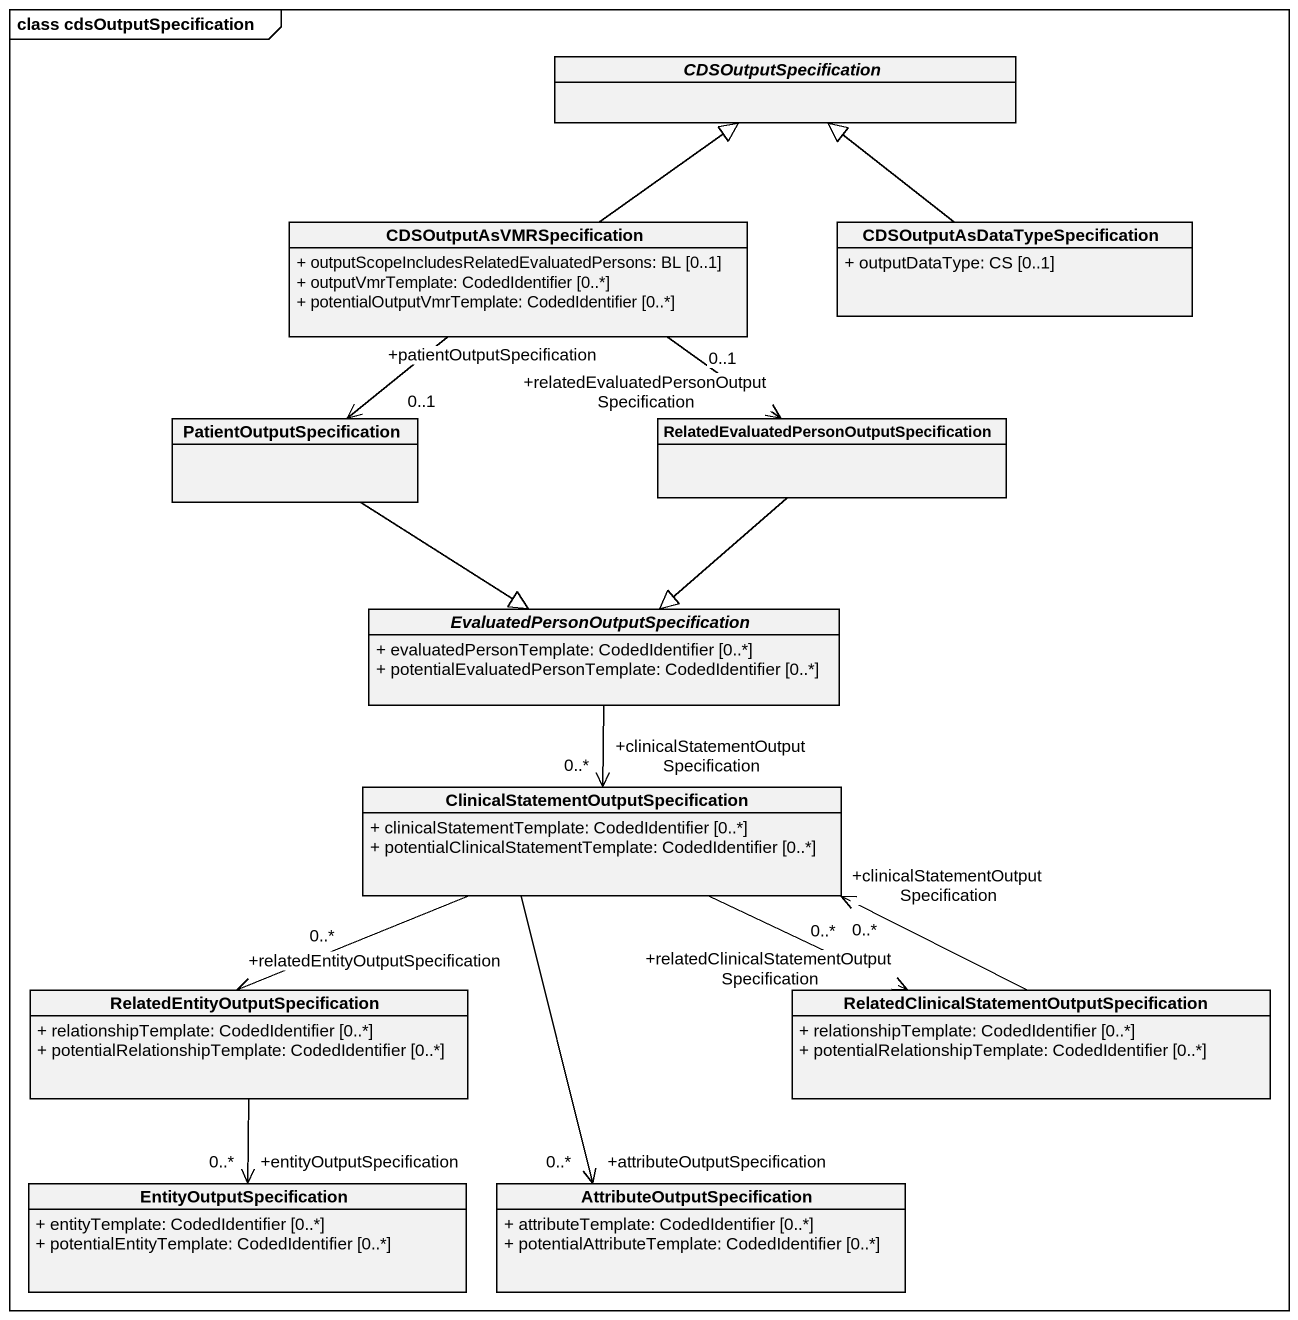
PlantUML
@startuml
mainframe class cdsOutputSpecification
hide circle
hide empty members
skinparam classAttributeIconSize 0
abstract class CDSOutputSpecification
class CDSOutputAsVMRSpecification {
  + outputScopeIncludesRelatedEvaluatedPersons: BL [0..1]
  + outputVmrTemplate: CodedIdentifier [0..*]
  + potentialOutputVmrTemplate: CodedIdentifier [0..*]
}
class "CDSOutputAsDataTypeSpecification" as CDSOutputAsDataTypeSpecifica {
  + outputDataType: CS [0..1]
}
class PatientOutputSpecification
class "RelatedEvaluatedPersonOutputSpecification" as RelatedEvaluatedPersonOutput
abstract class "EvaluatedPersonOutputSpecification" as EvaluatedPersonOutputSpecifi {
  + evaluatedPersonTemplate: CodedIdentifier [0..*]
  + potentialEvaluatedPersonTemplate: CodedIdentifier [0..*]
}
class "ClinicalStatementOutputSpecification" as ClinicalStatementOutputSpeci {
  + clinicalStatementTemplate: CodedIdentifier [0..*]
  + potentialClinicalStatementTemplate: CodedIdentifier [0..*]
}
class "RelatedEntityOutputSpecification" as RelatedEntityOutputSpecifica {
  + relationshipTemplate: CodedIdentifier [0..*]
  + potentialRelationshipTemplate: CodedIdentifier [0..*]
}
class "RelatedClinicalStatementOutputSpecification" as RelatedClinicalStatementOutp {
  + relationshipTemplate: CodedIdentifier [0..*]
  + potentialRelationshipTemplate: CodedIdentifier [0..*]
}
class EntityOutputSpecification {
  + entityTemplate: CodedIdentifier [0..*]
  + potentialEntityTemplate: CodedIdentifier [0..*]
}
class AttributeOutputSpecification {
  + attributeTemplate: CodedIdentifier [0..*]
  + potentialAttributeTemplate: CodedIdentifier [0..*]
}
CDSOutputAsVMRSpecification -up-|> CDSOutputSpecification
CDSOutputAsVMRSpecification --> "+patientOutputSpecification\n0..1" PatientOutputSpecification
CDSOutputAsVMRSpecification -right-> "+relatedEvaluatedPersonOutputSpecification\n0..1" RelatedEvaluatedPersonOutput
CDSOutputAsDataTypeSpecifica -up-|> CDSOutputSpecification
PatientOutputSpecification --|> EvaluatedPersonOutputSpecifi
RelatedEvaluatedPersonOutput --|> EvaluatedPersonOutputSpecifi
EvaluatedPersonOutputSpecifi --> "+clinicalStatementOutputSpecification\n0..*" ClinicalStatementOutputSpeci
ClinicalStatementOutputSpeci -left-> "+relatedEntityOutputSpecification\n0..*" RelatedEntityOutputSpecifica
ClinicalStatementOutputSpeci -right-> "+relatedClinicalStatementOutputSpecification\n0..*" RelatedClinicalStatementOutp
ClinicalStatementOutputSpeci --> "+attributeOutputSpecification\n0..*" AttributeOutputSpecification
RelatedEntityOutputSpecifica --> "+entityOutputSpecification\n0..*" EntityOutputSpecification
RelatedClinicalStatementOutp -left-> "+clinicalStatementOutputSpecification\n0..*" ClinicalStatementOutputSpeci
@enduml
